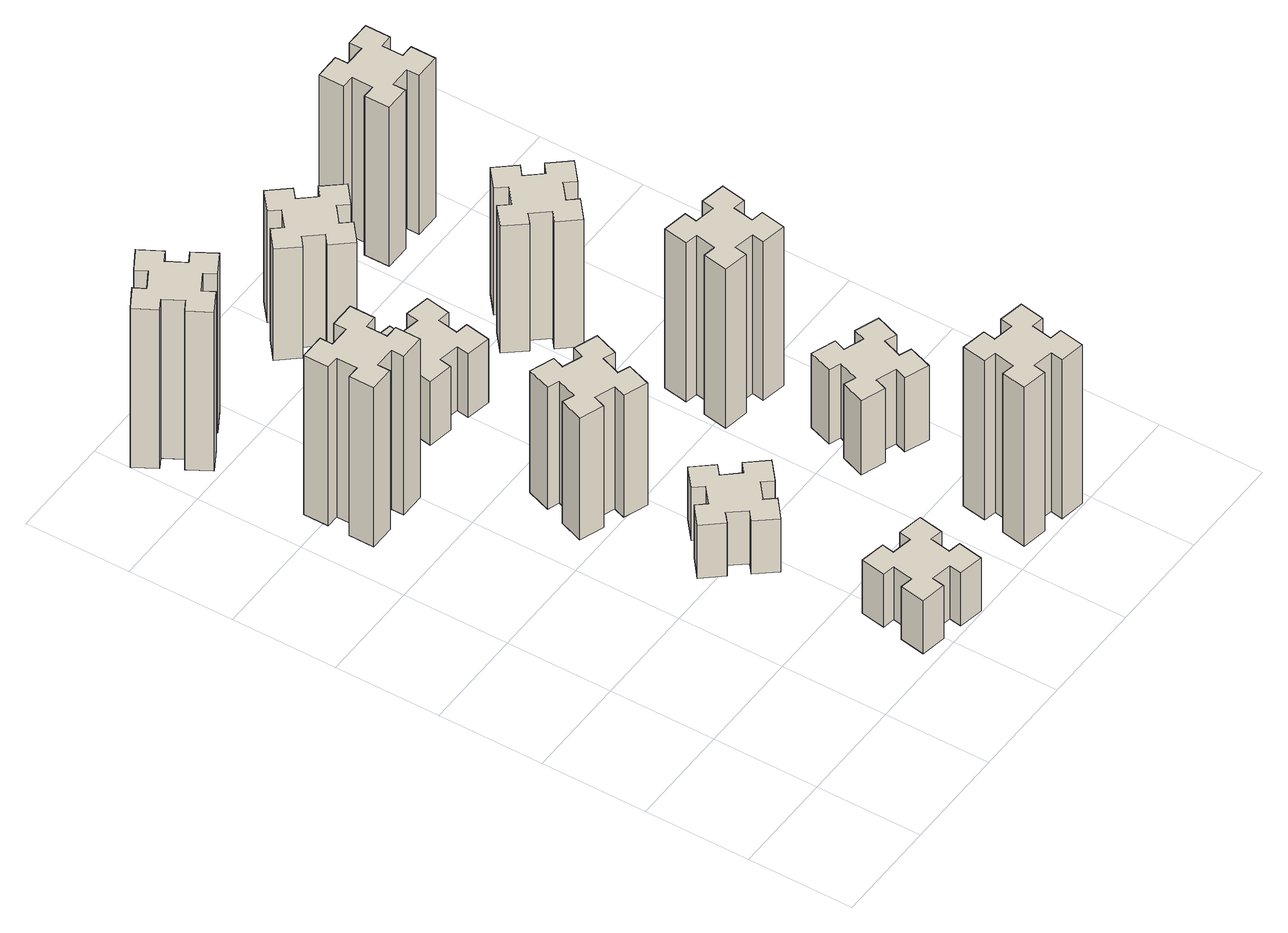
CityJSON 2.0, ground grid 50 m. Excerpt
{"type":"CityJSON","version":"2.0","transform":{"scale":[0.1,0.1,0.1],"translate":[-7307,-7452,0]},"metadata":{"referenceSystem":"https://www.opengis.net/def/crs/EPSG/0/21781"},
"CityObjects":{
"building1":{"type":"Building","attributes":{"class":"1000","function":"1000","usage":"1000","yearOfConstruction":2016,"roofType":"1000","measuredHeight":90,"storeysAboveGround":30,"storeysBelowGround":0},"geometry":[{"type":"Solid","lod":"1","boundaries":[[[[0,1,2,3,4,5,6,7,8,9,10,11,12,13,14,15,16,17,18,19]],[[17,16,20,21]],[[16,15,22,20]],[[15,14,23,22]],[[14,13,24,23]],[[13,12,25,24]],[[12,11,26,25]],[[11,10,27,26]],[[10,9,28,27]],[[9,8,29,28]],[[8,7,30,29]],[[7,6,31,30]],[[6,5,32,31]],[[5,4,33,32]],[[4,3,34,33]],[[3,2,35,34]],[[2,1,36,35]],[[1,0,37,36]],[[0,19,38,37]],[[19,18,39,38]],[[18,17,21,39]],[[24,25,26,27,28,29,30,31,32,33,34,35,36,37,38,39,21,20,22,23]]]]}]},
"building2":{"type":"Building","attributes":{"class":"1000","function":"1000","usage":"1000","yearOfConstruction":2016,"roofType":"1000","measuredHeight":30,"storeysAboveGround":30,"storeysBelowGround":0},"geometry":[{"type":"Solid","lod":"1","boundaries":[[[[40,41,42,43,44,45,46,47,48,49,50,51,52,53,54,55,56,57,58,59]],[[57,56,60,61]],[[56,55,62,60]],[[55,54,63,62]],[[54,53,64,63]],[[53,52,65,64]],[[52,51,66,65]],[[51,50,67,66]],[[50,49,68,67]],[[49,48,69,68]],[[48,47,70,69]],[[47,46,71,70]],[[46,45,72,71]],[[45,44,73,72]],[[44,43,74,73]],[[43,42,75,74]],[[42,41,76,75]],[[41,40,77,76]],[[40,59,78,77]],[[59,58,79,78]],[[58,57,61,79]],[[64,65,66,67,68,69,70,71,72,73,74,75,76,77,78,79,61,60,62,63]]]]}]},
"building3":{"type":"Building","attributes":{"class":"1000","function":"1000","usage":"1000","yearOfConstruction":2016,"roofType":"1000","measuredHeight":90,"storeysAboveGround":30,"storeysBelowGround":0},"geometry":[{"type":"Solid","lod":"1","boundaries":[[[[80,81,82,83,84,85,86,87,88,89,90,91,92,93,94,95,96,97,98,99]],[[97,96,100,101]],[[96,95,102,100]],[[95,94,103,102]],[[94,93,104,103]],[[93,92,105,104]],[[92,91,106,105]],[[91,90,107,106]],[[90,89,108,107]],[[89,88,109,108]],[[88,87,110,109]],[[87,86,111,110]],[[86,85,112,111]],[[85,84,113,112]],[[84,83,114,113]],[[83,82,115,114]],[[82,81,116,115]],[[81,80,117,116]],[[80,99,118,117]],[[99,98,119,118]],[[98,97,101,119]],[[104,105,106,107,108,109,110,111,112,113,114,115,116,117,118,119,101,100,102,103]]]]}]},
"building4":{"type":"Building","attributes":{"class":"1000","function":"1000","usage":"1000","yearOfConstruction":2016,"roofType":"1000","measuredHeight":30,"storeysAboveGround":30,"storeysBelowGround":0},"geometry":[{"type":"Solid","lod":"1","boundaries":[[[[120,121,122,123,124,125,126,127,128,129,130,131,132,133,134,135,136,137,138,139]],[[137,136,140,141]],[[136,135,142,140]],[[135,134,143,142]],[[134,133,144,143]],[[133,132,145,144]],[[132,131,146,145]],[[131,130,147,146]],[[130,129,148,147]],[[129,128,149,148]],[[128,127,150,149]],[[127,126,151,150]],[[126,125,152,151]],[[125,124,153,152]],[[124,123,154,153]],[[123,122,155,154]],[[122,121,156,155]],[[121,120,157,156]],[[120,139,158,157]],[[139,138,159,158]],[[138,137,141,159]],[[144,145,146,147,148,149,150,151,152,153,154,155,156,157,158,159,141,140,142,143]]]]}]},
"building5":{"type":"Building","attributes":{"class":"1000","function":"1000","usage":"1000","yearOfConstruction":2016,"roofType":"1000","measuredHeight":69,"storeysAboveGround":30,"storeysBelowGround":0},"geometry":[{"type":"Solid","lod":"1","boundaries":[[[[160,161,162,163,164,165,166,167,168,169,170,171,172,173,174,175,176,177,178,179]],[[177,176,180,181]],[[176,175,182,180]],[[175,174,183,182]],[[174,173,184,183]],[[173,172,185,184]],[[172,171,186,185]],[[171,170,187,186]],[[170,169,188,187]],[[169,168,189,188]],[[168,167,190,189]],[[167,166,191,190]],[[166,165,192,191]],[[165,164,193,192]],[[164,163,194,193]],[[163,162,195,194]],[[162,161,196,195]],[[161,160,197,196]],[[160,179,198,197]],[[179,178,199,198]],[[178,177,181,199]],[[184,185,186,187,188,189,190,191,192,193,194,195,196,197,198,199,181,180,182,183]]]]}]},
"building6":{"type":"Building","attributes":{"class":"1000","function":"1000","usage":"1000","yearOfConstruction":2016,"roofType":"1000","measuredHeight":36,"storeysAboveGround":30,"storeysBelowGround":0},"geometry":[{"type":"Solid","lod":"1","boundaries":[[[[200,201,202,203,204,205,206,207,208,209,210,211,212,213,214,215,216,217,218,219]],[[217,216,220,221]],[[216,215,222,220]],[[215,214,223,222]],[[214,213,224,223]],[[213,212,225,224]],[[212,211,226,225]],[[211,210,227,226]],[[210,209,228,227]],[[209,208,229,228]],[[208,207,230,229]],[[207,206,231,230]],[[206,205,232,231]],[[205,204,233,232]],[[204,203,234,233]],[[203,202,235,234]],[[202,201,236,235]],[[201,200,237,236]],[[200,219,238,237]],[[219,218,239,238]],[[218,217,221,239]],[[224,225,226,227,228,229,230,231,232,233,234,235,236,237,238,239,221,220,222,223]]]]}]},
"building7":{"type":"Building","attributes":{"class":"1000","function":"1000","usage":"1000","yearOfConstruction":2016,"roofType":"1000","measuredHeight":90,"storeysAboveGround":30,"storeysBelowGround":0},"geometry":[{"type":"Solid","lod":"1","boundaries":[[[[240,241,242,243,244,245,246,247,248,249,250,251,252,253,254,255,256,257,258,259]],[[257,256,260,261]],[[256,255,262,260]],[[255,254,263,262]],[[254,253,264,263]],[[253,252,265,264]],[[252,251,266,265]],[[251,250,267,266]],[[250,249,268,267]],[[249,248,269,268]],[[248,247,270,269]],[[247,246,271,270]],[[246,245,272,271]],[[245,244,273,272]],[[244,243,274,273]],[[243,242,275,274]],[[242,241,276,275]],[[241,240,277,276]],[[240,259,278,277]],[[259,258,279,278]],[[258,257,261,279]],[[264,265,266,267,268,269,270,271,272,273,274,275,276,277,278,279,261,260,262,263]]]]}]},
"building8":{"type":"Building","attributes":{"class":"1000","function":"1000","usage":"1000","yearOfConstruction":2016,"roofType":"1000","measuredHeight":63,"storeysAboveGround":30,"storeysBelowGround":0},"geometry":[{"type":"Solid","lod":"1","boundaries":[[[[280,281,282,283,284,285,286,287,288,289,290,291,292,293,294,295,296,297,298,299]],[[297,296,300,301]],[[296,295,302,300]],[[295,294,303,302]],[[294,293,304,303]],[[293,292,305,304]],[[292,291,306,305]],[[291,290,307,306]],[[290,289,308,307]],[[289,288,309,308]],[[288,287,310,309]],[[287,286,311,310]],[[286,285,312,311]],[[285,284,313,312]],[[284,283,314,313]],[[283,282,315,314]],[[282,281,316,315]],[[281,280,317,316]],[[280,299,318,317]],[[299,298,319,318]],[[298,297,301,319]],[[304,305,306,307,308,309,310,311,312,313,314,315,316,317,318,319,301,300,302,303]]]]}]},
"building9":{"type":"Building","attributes":{"class":"1000","function":"1000","usage":"1000","yearOfConstruction":2016,"roofType":"1000","measuredHeight":42,"storeysAboveGround":30,"storeysBelowGround":0},"geometry":[{"type":"Solid","lod":"1","boundaries":[[[[320,321,322,323,324,325,326,327,328,329,330,331,332,333,334,335,336,337,338,339]],[[337,336,340,341]],[[336,335,342,340]],[[335,334,343,342]],[[334,333,344,343]],[[333,332,345,344]],[[332,331,346,345]],[[331,330,347,346]],[[330,329,348,347]],[[329,328,349,348]],[[328,327,350,349]],[[327,326,351,350]],[[326,325,352,351]],[[325,324,353,352]],[[324,323,354,353]],[[323,322,355,354]],[[322,321,356,355]],[[321,320,357,356]],[[320,339,358,357]],[[339,338,359,358]],[[338,337,341,359]],[[344,345,346,347,348,349,350,351,352,353,354,355,356,357,358,359,341,340,342,343]]]]}]},
"building10":{"type":"Building","attributes":{"class":"1000","function":"1000","usage":"1000","yearOfConstruction":2016,"roofType":"1000","measuredHeight":90,"storeysAboveGround":30,"storeysBelowGround":0},"geometry":[{"type":"Solid","lod":"1","boundaries":[[[[360,361,362,363,364,365,366,367,368,369,370,371,372,373,374,375,376,377,378,379]],[[377,376,380,381]],[[376,375,382,380]],[[375,374,383,382]],[[374,373,384,383]],[[373,372,385,384]],[[372,371,386,385]],[[371,370,387,386]],[[370,369,388,387]],[[369,368,389,388]],[[368,367,390,389]],[[367,366,391,390]],[[366,365,392,391]],[[365,364,393,392]],[[364,363,394,393]],[[363,362,395,394]],[[362,361,396,395]],[[361,360,397,396]],[[360,379,398,397]],[[379,378,399,398]],[[378,377,381,399]],[[384,385,386,387,388,389,390,391,392,393,394,395,396,397,398,399,381,380,382,383]]]]}]},
"building11":{"type":"Building","attributes":{"class":"1000","function":"1000","usage":"1000","yearOfConstruction":2016,"roofType":"1000","measuredHeight":72,"storeysAboveGround":30,"storeysBelowGround":0},"geometry":[{"type":"Solid","lod":"1","boundaries":[[[[400,401,402,403,404,405,406,407,408,409,410,411,412,413,414,415,416,417,418,419]],[[417,416,420,421]],[[416,415,422,420]],[[415,414,423,422]],[[414,413,424,423]],[[413,412,425,424]],[[412,411,426,425]],[[411,410,427,426]],[[410,409,428,427]],[[409,408,429,428]],[[408,407,430,429]],[[407,406,431,430]],[[406,405,432,431]],[[405,404,433,432]],[[404,403,434,433]],[[403,402,435,434]],[[402,401,436,435]],[[401,400,437,436]],[[400,419,438,437]],[[419,418,439,438]],[[418,417,421,439]],[[424,425,426,427,428,429,430,431,432,433,434,435,436,437,438,439,421,420,422,423]]]]}]},
"building12":{"type":"Building","attributes":{"class":"1000","function":"1000","usage":"1000","yearOfConstruction":2016,"roofType":"1000","measuredHeight":90,"storeysAboveGround":30,"storeysBelowGround":0},"geometry":[{"type":"Solid","lod":"1","boundaries":[[[[440,441,442,443,444,445,446,447,448,449,450,451,452,453,454,455,456,457,458,459]],[[457,456,460,461]],[[456,455,462,460]],[[455,454,463,462]],[[454,453,464,463]],[[453,452,465,464]],[[452,451,466,465]],[[451,450,467,466]],[[450,449,468,467]],[[449,448,469,468]],[[448,447,470,469]],[[447,446,471,470]],[[446,445,472,471]],[[445,444,473,472]],[[444,443,474,473]],[[443,442,475,474]],[[442,441,476,475]],[[441,440,477,476]],[[440,459,478,477]],[[459,458,479,478]],[[458,457,461,479]],[[464,465,466,467,468,469,470,471,472,473,474,475,476,477,478,479,461,460,462,463]]]]}]}
},
"vertices":[
[445,2375,0],[445,2475,0],[505,2475,0],[505,2595,0],[385,2595,0],[385,2535,0],[285,2535,0],[285,2595,0],[165,2595,0],[165,2475,0],[225,2475,0],[225,2375,0],[165,2375,0],[165,2255,0],[285,2255,0],[285,2315,0],[385,2315,0],[385,2255,0],[505,2255,0],[505,2375,0],[385,2315,900],[385,2255,900],[285,2315,900],[285,2255,900],[165,2255,900],[165,2375,900],[225,2375,900],[225,2475,900],[165,2475,900],[165,2595,900],[285,2595,900],[285,2535,900],[385,2535,900],[385,2595,900],[505,2595,900],[505,2475,900],[445,2475,900],[445,2375,900],[505,2375,900],[505,2255,900],
[976,274,0],[958,175,0],[899,186,0],[878,67,0],[997,47,0],[1007,106,0],[1105,88,0],[1095,29,0],[1213,8,0],[1234,127,0],[1175,137,0],[1192,235,0],[1251,225,0],[1272,343,0],[1154,364,0],[1144,305,0],[1045,322,0],[1056,381,0],[937,402,0],[917,284,0],[1045,322,300],[1056,381,300],[1144,305,300],[1154,364,300],[1272,343,300],[1251,225,300],[1192,235,300],[1175,137,300],[1234,127,300],[1213,8,300],[1095,29,300],[1105,88,300],[1007,106,300],[997,47,300],[878,67,300],[899,186,300],[958,175,300],[976,274,300],[917,284,300],[937,402,300],
[224,3386,0],[137,3336,0],[107,3388,0],[3,3328,0],[63,3224,0],[115,3254,0],[165,3167,0],[113,3137,0],[173,3033,0],[277,3093,0],[247,3145,0],[334,3195,0],[364,3143,0],[468,3203,0],[408,3307,0],[356,3277,0],[306,3364,0],[358,3394,0],[298,3498,0],[194,3438,0],[306,3364,900],[358,3394,900],[356,3277,900],[408,3307,900],[468,3203,900],[364,3143,900],[334,3195,900],[247,3145,900],[277,3093,900],[173,3033,900],[113,3137,900],[165,3167,900],[115,3254,900],[63,3224,900],[3,3328,900],[107,3388,900],[137,3336,900],[224,3386,900],[194,3438,900],[298,3498,900],
[1008,929,0],[1084,993,0],[1123,947,0],[1215,1024,0],[1138,1116,0],[1092,1078,0],[1027,1154,0],[1073,1193,0],[996,1285,0],[904,1208,0],[943,1162,0],[866,1097,0],[828,1143,0],[736,1066,0],[813,974,0],[859,1013,0],[923,936,0],[877,898,0],[954,806,0],[1046,883,0],[923,936,300],[877,898,300],[859,1013,300],[813,974,300],[736,1066,300],[828,1143,300],[866,1097,300],[943,1162,300],[904,1208,300],[996,1285,300],[1073,1193,300],[1027,1154,300],[1092,1078,300],[1138,1116,300],[1215,1024,300],[1123,947,300],[1084,993,300],[1008,929,300],[1046,883,300],[954,806,300],
[962,1601,0],[996,1695,0],[1052,1674,0],[1093,1787,0],[980,1828,0],[960,1772,0],[866,1806,0],[887,1862,0],[774,1903,0],[733,1790,0],[789,1770,0],[755,1676,0],[699,1697,0],[657,1584,0],[770,1543,0],[791,1599,0],[885,1565,0],[864,1509,0],[977,1467,0],[1018,1580,0],[885,1565,690],[864,1509,690],[791,1599,690],[770,1543,690],[657,1584,690],[699,1697,690],[755,1676,690],[789,1770,690],[733,1790,690],[774,1903,690],[887,1862,690],[866,1806,690],[960,1772,690],[980,1828,690],[1093,1787,690],[1052,1674,690],[996,1695,690],[962,1601,690],[1018,1580,690],[977,1467,690],
[1044,2625,0],[945,2642,0],[956,2701,0],[837,2722,0],[817,2604,0],[876,2594,0],[858,2495,0],[799,2506,0],[778,2387,0],[897,2367,0],[907,2426,0],[1005,2408,0],[995,2349,0],[1113,2328,0],[1134,2447,0],[1075,2457,0],[1092,2555,0],[1151,2545,0],[1172,2663,0],[1054,2684,0],[1092,2555,360],[1151,2545,360],[1075,2457,360],[1134,2447,360],[1113,2328,360],[995,2349,360],[1005,2408,360],[907,2426,360],[897,2367,360],[778,2387,360],[799,2506,360],[858,2495,360],[876,2594,360],[817,2604,360],[837,2722,360],[956,2701,360],[945,2642,360],[1044,2625,360],[1054,2684,360],[1172,2663,360],
[1884,305,0],[1785,322,0],[1796,381,0],[1677,402,0],[1657,284,0],[1716,274,0],[1698,175,0],[1639,186,0],[1618,67,0],[1737,47,0],[1747,106,0],[1845,88,0],[1835,29,0],[1953,8,0],[1974,127,0],[1915,137,0],[1932,235,0],[1991,225,0],[2012,343,0],[1894,364,0],[1932,235,900],[1991,225,900],[1915,137,900],[1974,127,900],[1953,8,900],[1835,29,900],[1845,88,900],[1747,106,900],[1737,47,900],[1618,67,900],[1639,186,900],[1698,175,900],[1716,274,900],[1657,284,900],[1677,402,900],[1796,381,900],[1785,322,900],[1884,305,900],[1894,364,900],[2012,343,900],
[1192,3198,0],[1127,3274,0],[1173,3313,0],[1096,3405,0],[1004,3328,0],[1043,3282,0],[966,3217,0],[928,3263,0],[836,3186,0],[913,3094,0],[959,3133,0],[1023,3056,0],[977,3018,0],[1054,2926,0],[1146,3003,0],[1108,3049,0],[1184,3113,0],[1223,3067,0],[1315,3144,0],[1238,3236,0],[1184,3113,630],[1223,3067,630],[1108,3049,630],[1146,3003,630],[1054,2926,630],[977,3018,630],[1023,3056,630],[959,3133,630],[913,3094,630],[836,3186,630],[928,3263,630],[966,3217,630],[1043,3282,630],[1004,3328,630],[1096,3405,630],[1173,3313,630],[1127,3274,630],[1192,3198,630],[1238,3236,630],[1315,3144,630],
[1731,859,0],[1825,825,0],[1804,769,0],[1917,727,0],[1958,840,0],[1902,861,0],[1936,955,0],[1992,934,0],[2033,1047,0],[1920,1088,0],[1900,1032,0],[1806,1066,0],[1827,1122,0],[1714,1163,0],[1673,1050,0],[1729,1030,0],[1695,936,0],[1639,957,0],[1597,844,0],[1710,803,0],[1695,936,420],[1639,957,420],[1729,1030,420],[1673,1050,420],[1714,1163,420],[1827,1122,420],[1806,1066,420],[1900,1032,420],[1920,1088,420],[2033,1047,420],[1992,934,420],[1936,955,420],[1902,861,420],[1958,840,420],[1917,727,420],[1804,769,420],[1825,825,420],[1731,859,420],[1710,803,420],[1597,844,420],
[1647,1486,0],[1745,1468,0],[1735,1409,0],[1853,1388,0],[1874,1507,0],[1815,1517,0],[1832,1615,0],[1891,1605,0],[1912,1723,0],[1794,1744,0],[1784,1685,0],[1685,1702,0],[1696,1761,0],[1577,1782,0],[1557,1664,0],[1616,1654,0],[1598,1555,0],[1539,1566,0],[1518,1447,0],[1637,1427,0],[1598,1555,900],[1539,1566,900],[1616,1654,900],[1557,1664,900],[1577,1782,900],[1696,1761,900],[1685,1702,900],[1784,1685,900],[1794,1744,900],[1912,1723,900],[1891,1605,900],[1832,1615,900],[1815,1517,900],[1874,1507,900],[1853,1388,900],[1735,1409,900],[1745,1468,900],[1647,1486,900],[1637,1427,900],[1518,1447,900],
[1499,2393,0],[1563,2316,0],[1517,2278,0],[1594,2186,0],[1686,2263,0],[1648,2309,0],[1724,2373,0],[1763,2327,0],[1855,2404,0],[1778,2496,0],[1732,2458,0],[1667,2534,0],[1713,2573,0],[1636,2665,0],[1544,2588,0],[1583,2542,0],[1506,2477,0],[1468,2523,0],[1376,2446,0],[1453,2354,0],[1506,2477,720],[1468,2523,720],[1583,2542,720],[1544,2588,720],[1636,2665,720],[1713,2573,720],[1667,2534,720],[1732,2458,720],[1778,2496,720],[1855,2404,720],[1763,2327,720],[1724,2373,720],[1648,2309,720],[1686,2263,720],[1594,2186,720],[1517,2278,720],[1563,2316,720],[1499,2393,720],[1453,2354,720],[1376,2446,720],
[1665,3155,0],[1765,3155,0],[1765,3095,0],[1885,3095,0],[1885,3215,0],[1825,3215,0],[1825,3315,0],[1885,3315,0],[1885,3435,0],[1765,3435,0],[1765,3375,0],[1665,3375,0],[1665,3435,0],[1545,3435,0],[1545,3315,0],[1605,3315,0],[1605,3215,0],[1545,3215,0],[1545,3095,0],[1665,3095,0],[1605,3215,900],[1545,3215,900],[1605,3315,900],[1545,3315,900],[1545,3435,900],[1665,3435,900],[1665,3375,900],[1765,3375,900],[1765,3435,900],[1885,3435,900],[1885,3315,900],[1825,3315,900],[1825,3215,900],[1885,3215,900],[1885,3095,900],[1765,3095,900],[1765,3155,900],[1665,3155,900],[1665,3095,900],[1545,3095,900]
]}
